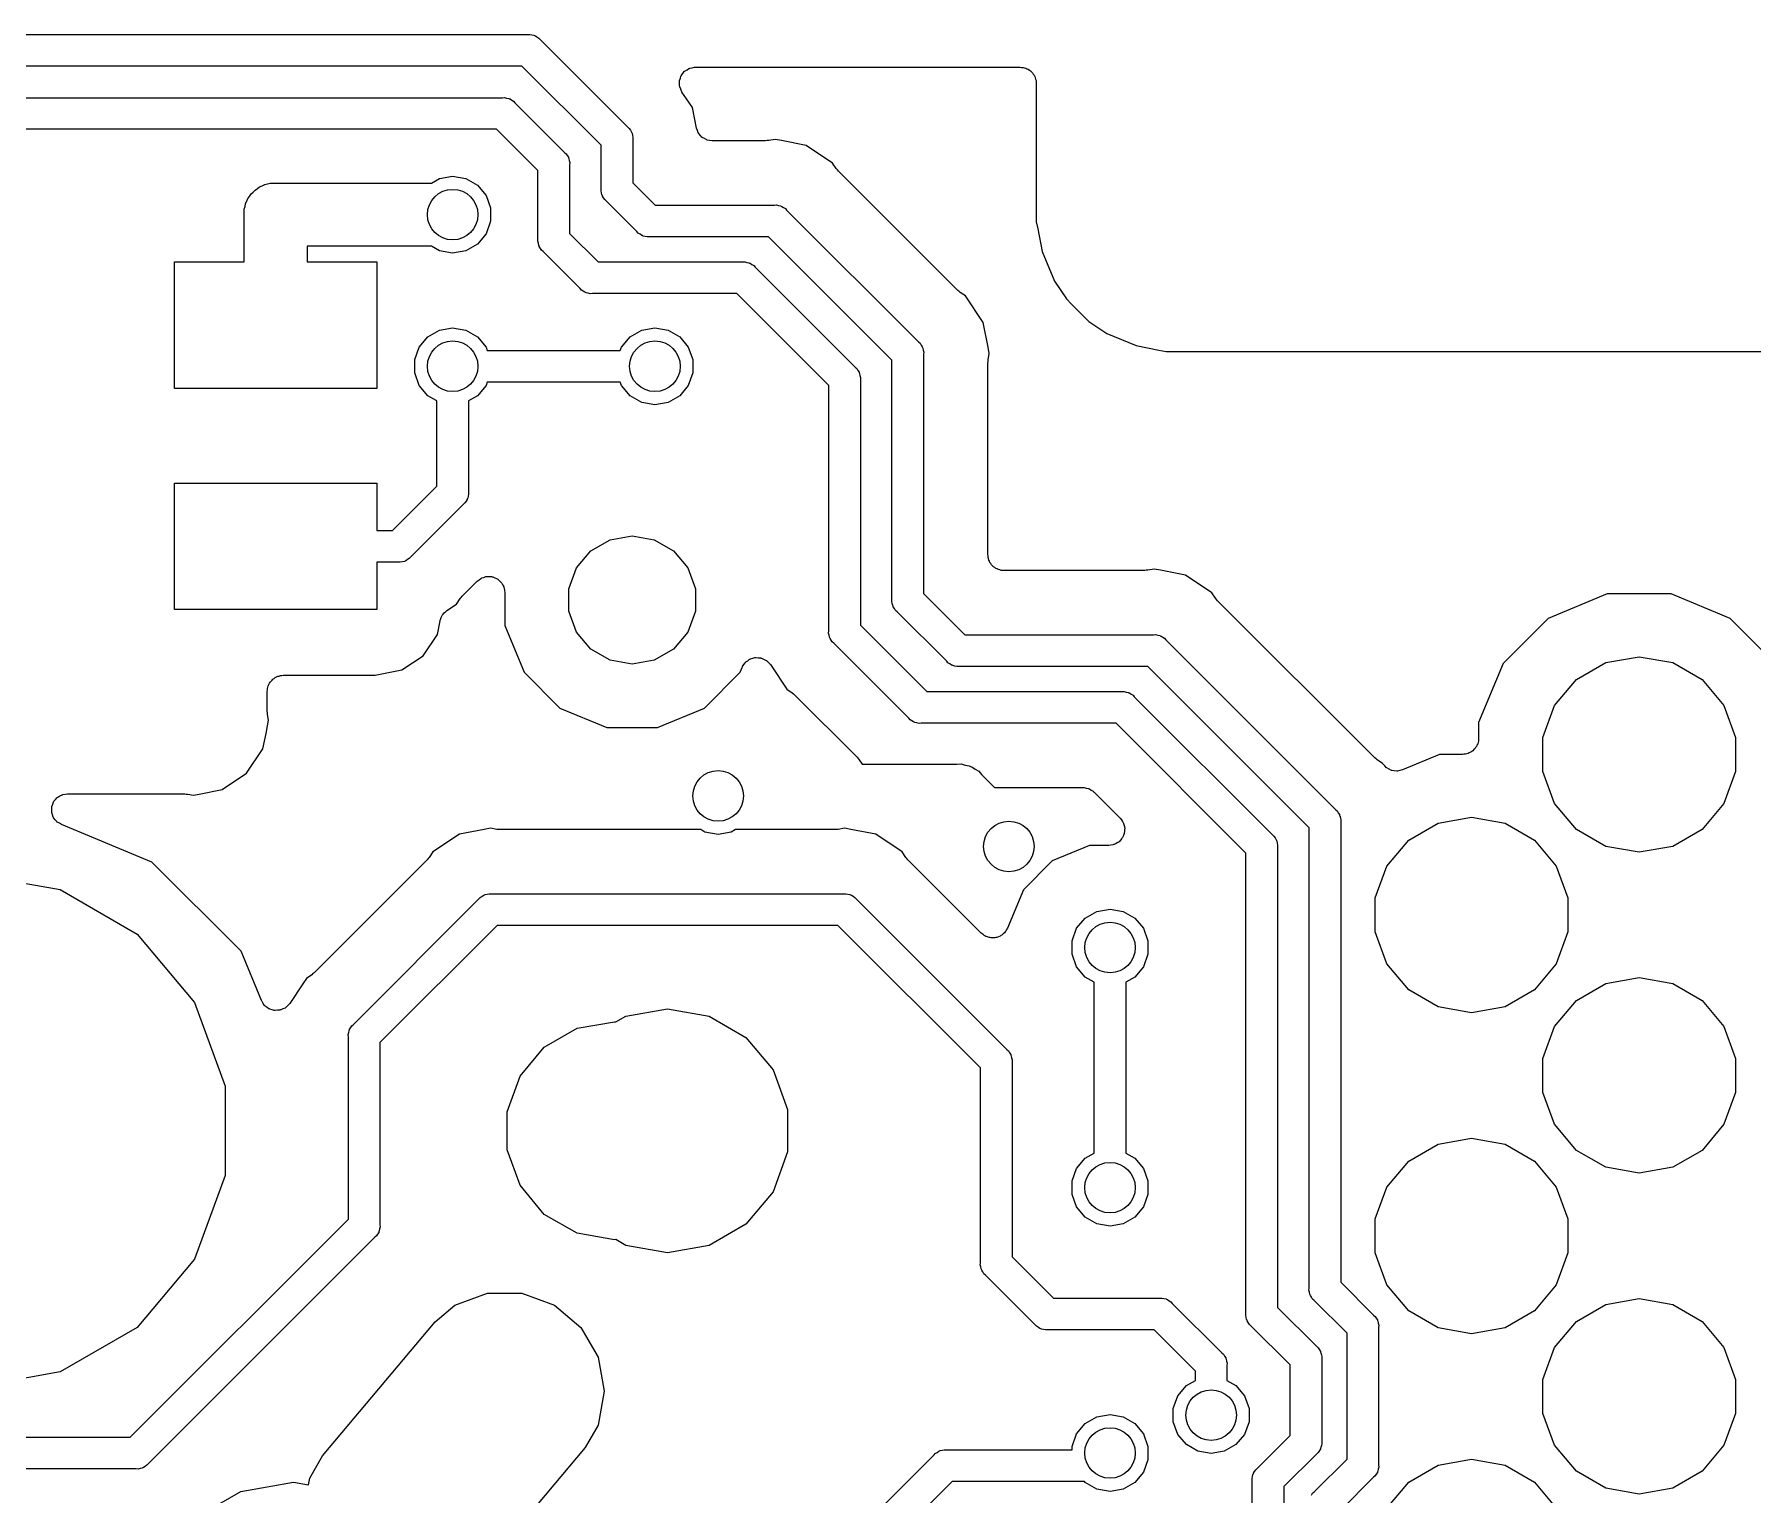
# Model space of a CAD drawing. Extents: x 61 to 194, y -153 to -61.
# Drawn here: x 165.49 to 179.08, y -77.63 to -66.07 of the extents above; entities that cross this region are included whole.
import ezdxf

# ---------------------------------------------------------------- set-up
doc = ezdxf.new("R2010")
doc.units = 0
doc.header["$MEASUREMENT"] = 0
doc.layers.add('BLACK', color=7, linetype='CONTINUOUS')

msp = doc.modelspace()

# ---------------------------------------------------------------- linework, layer by layer
at = {"layer": 'BLACK', "linetype": 'CONTINUOUS'}
for p, q in [((154.952, -66.075), (169.395, -66.075)), ((169.395, -66.075), (169.411, -66.0736)), ((169.411, -66.0736), (169.427, -66.0778)), ((169.427, -66.0778), (169.443, -66.0807)), ((169.443, -66.0807), (169.448, -66.0835)), ((169.448, -66.0835), (169.454, -66.085)), ((169.454, -66.085), (169.467, -66.0945)), ((169.467, -66.0945), (169.482, -66.1028)), ((169.482, -66.1028), (169.492, -66.1155)), ((169.492, -66.1155), (170.185, -66.8078)), ((169.348, -66.325), (154.905, -66.325)), ((169.975, -66.9518), (169.348, -66.325)), ((170.594, -66.4462), (170.595, -66.4421)), ((170.595, -66.4641), (170.594, -66.4462)), ((170.595, -66.4379), (170.601, -66.4211)), ((170.595, -66.4421), (170.595, -66.4379)), ((170.595, -66.4821), (170.595, -66.4641)), ((170.601, -66.4211), (170.606, -66.4038)), ((170.606, -66.4038), (170.609, -66.4004)), ((170.609, -66.4004), (170.61, -66.3965)), ((170.61, -66.3965), (170.622, -66.3827)), ((170.622, -66.3827), (170.632, -66.3683)), ((170.632, -66.3683), (170.636, -66.3659)), ((170.636, -66.3659), (170.638, -66.3627)), ((170.638, -66.3627), (170.654, -66.3537)), ((170.654, -66.3537), (170.669, -66.3438)), ((170.669, -66.3438), (170.673, -66.3428)), ((170.673, -66.3428), (170.677, -66.3407)), ((170.677, -66.3407), (170.694, -66.3375)), ((170.694, -66.3375), (170.712, -66.3333)), ((170.712, -66.3333), (170.716, -66.3337)), ((170.716, -66.3337), (170.72, -66.333)), ((170.72, -66.333), (173.29, -66.333)), ((173.29, -66.333), (173.301, -66.3349)), ((173.301, -66.3349), (173.312, -66.3349)), ((173.312, -66.3349), (173.322, -66.3387)), ((173.322, -66.3387), (173.333, -66.3407)), ((173.333, -66.3407), (173.343, -66.3462)), ((173.343, -66.3462), (173.353, -66.35)), ((173.353, -66.35), (173.362, -66.3572)), ((173.362, -66.3572), (173.372, -66.3627)), ((173.372, -66.3627), (173.379, -66.3712)), ((173.379, -66.3712), (173.387, -66.3784)), ((173.387, -66.3784), (173.393, -66.388)), ((173.393, -66.388), (173.4, -66.3965)), ((173.4, -66.3965), (173.404, -66.4069)), ((173.404, -66.4069), (173.409, -66.4166)), ((173.409, -66.4166), (173.411, -66.4275)), ((173.411, -66.4275), (173.415, -66.4379)), ((173.415, -66.4379), (173.415, -66.4491)), ((173.415, -66.4491), (173.417, -66.46)), ((173.417, -66.46), (173.417, -67.5574)), ((154.752, -66.575), (169.195, -66.575)), ((169.195, -66.575), (169.211, -66.5736)), ((169.211, -66.5736), (169.227, -66.5778)), ((169.227, -66.5778), (169.243, -66.5807)), ((169.243, -66.5807), (169.248, -66.5835)), ((169.248, -66.5835), (169.254, -66.585)), ((169.254, -66.585), (169.267, -66.5945)), ((169.267, -66.5945), (169.282, -66.6028)), ((169.282, -66.6028), (169.292, -66.6155)), ((170.596, -66.486), (170.595, -66.4821)), ((170.597, -66.4902), (170.596, -66.486)), ((170.604, -66.5066), (170.597, -66.4902)), ((170.61, -66.5235), (170.604, -66.5066)), ((170.613, -66.5267), (170.61, -66.5235)), ((170.614, -66.5306), (170.613, -66.5267)), ((170.669, -66.6115), (170.614, -66.5306)), ((169.292, -66.6155), (169.685, -67.0078)), ((170.696, -66.653), (170.669, -66.6115)), ((170.669, -66.6115), (170.669, -66.6115)), ((170.728, -66.8148), (170.696, -66.653)), ((169.148, -66.825), (154.705, -66.825)), ((169.475, -67.1518), (169.148, -66.825)), ((170.185, -66.8078), (170.197, -66.8184)), ((170.197, -66.8184), (170.206, -66.8328)), ((170.206, -66.8328), (170.215, -66.8464)), ((170.215, -66.8464), (170.216, -66.8518)), ((170.216, -66.8518), (170.219, -66.8566)), ((170.219, -66.8566), (170.222, -66.8729)), ((170.222, -66.8729), (170.226, -66.8889)), ((170.736, -66.8341), (170.728, -66.8148)), ((170.743, -66.8535), (170.736, -66.8341)), ((170.744, -66.8546), (170.743, -66.8535)), ((170.744, -66.8559), (170.744, -66.8546)), ((170.758, -66.8714), (170.744, -66.8559)), ((170.771, -66.8873), (170.758, -66.8714)), ((169.685, -67.0078), (169.697, -67.0184)), ((169.975, -67.2945), (169.975, -66.9518)), ((170.226, -66.8889), (170.225, -66.9054)), ((170.225, -66.9054), (170.225, -67.2482)), ((170.773, -66.888), (170.771, -66.8873)), ((170.774, -66.889), (170.773, -66.888)), ((170.792, -66.899), (170.774, -66.889)), ((170.81, -66.9093), (170.792, -66.899)), ((170.811, -66.9096), (170.81, -66.9093)), ((170.812, -66.9103), (170.811, -66.9096)), ((170.833, -66.9134), (170.812, -66.9103)), ((170.853, -66.917), (170.833, -66.9134)), ((171.275, -66.917), (170.853, -66.917)), ((171.287, -66.9148), (171.275, -66.917)), ((171.3, -66.9146), (171.287, -66.9148)), ((171.35, -66.9046), (171.3, -66.9146)), ((171.4, -66.9146), (171.35, -66.9046)), ((171.597, -66.9537), (171.4, -66.9146)), ((171.4, -66.9146), (171.4, -66.9146)), ((171.806, -67.0936), (171.597, -66.9537)), ((169.697, -67.0184), (169.706, -67.0328)), ((169.706, -67.0328), (169.715, -67.0464)), ((169.715, -67.0464), (169.716, -67.0518)), ((169.716, -67.0518), (169.719, -67.0566)), ((169.719, -67.0566), (169.722, -67.0729)), ((169.722, -67.0729), (169.726, -67.0889)), ((169.726, -67.0889), (169.725, -67.1054)), ((169.725, -67.1054), (169.725, -67.6482)), ((171.835, -67.1361), (171.806, -67.0936)), ((171.843, -67.1451), (171.835, -67.1361)), ((171.851, -67.1553), (171.843, -67.1451)), ((167.256, -67.2944), (167.273, -67.2802)), ((167.273, -67.2802), (167.294, -67.2726)), ((167.294, -67.2726), (167.313, -67.2615)), ((167.313, -67.2615), (167.335, -67.2576)), ((167.335, -67.2576), (167.356, -67.25)), ((167.356, -67.25), (167.378, -67.25)), ((167.378, -67.25), (167.378, -67.25)), ((167.378, -67.25), (168.633, -67.25)), ((168.633, -67.25), (168.696, -67.2137)), ((168.696, -67.2137), (168.8, -67.1954)), ((168.8, -67.1954), (168.904, -67.2137)), ((168.904, -67.2137), (168.996, -67.2666)), ((168.996, -67.2666), (169.064, -67.3477)), ((169.475, -67.6945), (169.475, -67.1518)), ((170.225, -67.2482), (170.402, -67.425)), ((172.795, -68.0995), (171.851, -67.1553)), ((167.158, -67.435), (167.161, -67.4132)), ((167.161, -67.4132), (167.173, -67.3939)), ((167.173, -67.3939), (167.18, -67.3731)), ((167.18, -67.3731), (167.194, -67.3561)), ((167.194, -67.3561), (167.206, -67.3368)), ((167.206, -67.3368), (167.223, -67.3226)), ((167.223, -67.3226), (167.237, -67.3055)), ((167.237, -67.3055), (167.256, -67.2944)), ((169.064, -67.3477), (169.1, -67.4471)), ((169.974, -67.3111), (169.975, -67.2945)), ((169.978, -67.3271), (169.974, -67.3111)), ((169.981, -67.3434), (169.978, -67.3271)), ((169.984, -67.3482), (169.981, -67.3434)), ((169.985, -67.3536), (169.984, -67.3482)), ((169.994, -67.3672), (169.985, -67.3536)), ((170.003, -67.3816), (169.994, -67.3672)), ((170.015, -67.3922), (170.003, -67.3816)), ((170.258, -67.6345), (170.015, -67.3922)), ((167.15, -67.4559), (167.158, -67.435)), ((167.15, -67.875), (167.15, -67.4559)), ((169.1, -67.5529), (169.064, -67.6523)), ((169.1, -67.4471), (169.1, -67.5529)), ((170.402, -67.425), (171.345, -67.425)), ((171.345, -67.425), (171.361, -67.4236)), ((171.361, -67.4236), (171.377, -67.4278)), ((171.377, -67.4278), (171.393, -67.4307)), ((171.393, -67.4307), (171.398, -67.4335)), ((171.398, -67.4335), (171.404, -67.435)), ((171.404, -67.435), (171.417, -67.4445)), ((171.417, -67.4445), (171.432, -67.4528)), ((171.432, -67.4528), (171.442, -67.4655)), ((171.442, -67.4655), (172.485, -68.5078)), ((169.064, -67.6523), (168.996, -67.7334)), ((169.725, -67.6482), (169.952, -67.875)), ((170.268, -67.6472), (170.258, -67.6345)), ((170.283, -67.6555), (170.268, -67.6472)), ((170.296, -67.665), (170.283, -67.6555)), ((170.302, -67.6665), (170.296, -67.665)), ((170.307, -67.6693), (170.302, -67.6665)), ((170.323, -67.6722), (170.307, -67.6693)), ((170.339, -67.6764), (170.323, -67.6722)), ((170.355, -67.675), (170.339, -67.6764)), ((171.298, -67.675), (170.355, -67.675)), ((172.275, -68.6518), (171.298, -67.675)), ((173.417, -67.5574), (173.428, -67.6137)), ((173.428, -67.6137), (173.428, -67.6137)), ((173.428, -67.6137), (173.464, -67.7928)), ((168.633, -67.75), (167.65, -67.75)), ((167.65, -67.75), (167.65, -67.875)), ((168.696, -67.7863), (168.633, -67.75)), ((168.8, -67.8046), (168.696, -67.7863)), ((168.904, -67.7863), (168.8, -67.8046)), ((168.996, -67.7334), (168.904, -67.7863)), ((169.474, -67.7111), (169.475, -67.6945)), ((169.478, -67.7271), (169.474, -67.7111)), ((169.481, -67.7434), (169.478, -67.7271)), ((169.484, -67.7482), (169.481, -67.7434)), ((169.485, -67.7536), (169.484, -67.7482)), ((169.494, -67.7672), (169.485, -67.7536)), ((169.503, -67.7816), (169.494, -67.7672)), ((169.515, -67.7922), (169.503, -67.7816)), ((169.808, -68.0845), (169.515, -67.7922)), ((173.464, -67.7928), (173.56, -68.0256)), ((166.6, -68.875), (166.6, -67.875)), ((166.6, -67.875), (167.15, -67.875)), ((167.65, -67.875), (168.2, -67.875)), ((168.2, -67.875), (168.2, -68.875)), ((169.952, -67.875), (171.095, -67.875)), ((171.095, -67.875), (171.111, -67.8736)), ((171.111, -67.8736), (171.127, -67.8778)), ((171.127, -67.8778), (171.143, -67.8807)), ((171.143, -67.8807), (171.148, -67.8835)), ((171.148, -67.8835), (171.154, -67.885)), ((171.154, -67.885), (171.167, -67.8945)), ((171.167, -67.8945), (171.182, -67.9028)), ((171.182, -67.9028), (171.192, -67.9155)), ((171.192, -67.9155), (171.985, -68.7078)), ((169.818, -68.0972), (169.808, -68.0845)), ((169.833, -68.1055), (169.818, -68.0972)), ((173.56, -68.0256), (173.655, -68.1671)), ((169.846, -68.115), (169.833, -68.1055)), ((169.852, -68.1165), (169.846, -68.115)), ((169.857, -68.1193), (169.852, -68.1165)), ((169.873, -68.1222), (169.857, -68.1193)), ((169.889, -68.1264), (169.873, -68.1222)), ((169.905, -68.125), (169.889, -68.1264)), ((171.048, -68.125), (169.905, -68.125)), ((171.775, -68.8518), (171.048, -68.125)), ((172.805, -68.1066), (172.795, -68.0995)), ((172.814, -68.1153), (172.805, -68.1066)), ((172.856, -68.1436), (172.814, -68.1153)), ((172.996, -68.353), (172.856, -68.1436)), ((173.655, -68.1671), (173.696, -68.2079)), ((173.696, -68.2079), (173.696, -68.2079)), ((173.696, -68.2079), (173.833, -68.3452)), ((173.035, -68.5499), (172.996, -68.353)), ((173.833, -68.3452), (173.974, -68.4397)), ((168.536, -68.5477), (168.604, -68.4666)), ((168.604, -68.4666), (168.696, -68.4137)), ((168.696, -68.4137), (168.8, -68.3954)), ((168.8, -68.3954), (168.904, -68.4137)), ((168.904, -68.4137), (168.996, -68.4666)), ((168.996, -68.4666), (169.064, -68.5477)), ((170.136, -68.5477), (170.204, -68.4666)), ((170.204, -68.4666), (170.296, -68.4137)), ((170.296, -68.4137), (170.4, -68.3954)), ((170.4, -68.3954), (170.504, -68.4137)), ((170.504, -68.4137), (170.596, -68.4666)), ((170.596, -68.4666), (170.664, -68.5477)), ((173.974, -68.4397), (174.207, -68.5362)), ((168.5, -68.6471), (168.536, -68.5477)), ((169.064, -68.5477), (169.074, -68.575)), ((169.074, -68.575), (170.126, -68.575)), ((170.126, -68.575), (170.136, -68.5477)), ((170.664, -68.5477), (170.7, -68.6471)), ((172.485, -68.5078), (172.497, -68.5184)), ((172.497, -68.5184), (172.506, -68.5328)), ((172.506, -68.5328), (172.515, -68.5464)), ((172.515, -68.5464), (172.516, -68.5517)), ((172.516, -68.5517), (172.519, -68.5566)), ((172.519, -68.5566), (172.522, -68.5729)), ((172.522, -68.5729), (172.526, -68.5889)), ((172.526, -68.5889), (172.525, -68.6054)), ((172.525, -68.6054), (172.525, -70.4982)), ((173.045, -68.6), (173.035, -68.5499)), ((173.035, -68.5499), (173.035, -68.5499)), ((173.035, -68.6501), (173.045, -68.6)), ((174.207, -68.5362), (174.386, -68.5718)), ((174.386, -68.5718), (174.386, -68.5718)), ((174.386, -68.5718), (174.443, -68.583)), ((174.443, -68.583), (194.04, -68.583)), ((168.5, -68.7529), (168.5, -68.6471)), ((168.536, -68.8523), (168.5, -68.7529)), ((170.7, -68.7529), (170.664, -68.8523)), ((170.7, -68.6471), (170.7, -68.7529)), ((171.985, -68.7078), (171.997, -68.7184)), ((171.997, -68.7184), (172.006, -68.7328)), ((172.006, -68.7328), (172.015, -68.7464)), ((172.015, -68.7464), (172.016, -68.7518)), ((172.016, -68.7518), (172.019, -68.7566)), ((172.019, -68.7566), (172.022, -68.7729)), ((172.022, -68.7729), (172.026, -68.7889)), ((172.275, -70.5446), (172.275, -68.6518)), ((173.033, -68.6748), (173.035, -68.6626)), ((173.033, -70.19), (173.033, -68.6748)), ((173.035, -68.6626), (173.035, -68.6501)), ((168.2, -68.875), (166.6, -68.875)), ((168.604, -68.9334), (168.536, -68.8523)), ((169.064, -68.8523), (168.996, -68.9334)), ((169.074, -68.825), (169.064, -68.8523)), ((170.126, -68.825), (169.074, -68.825)), ((170.136, -68.8523), (170.126, -68.825)), ((170.204, -68.9334), (170.136, -68.8523)), ((170.664, -68.8523), (170.596, -68.9334)), ((171.775, -70.7946), (171.775, -68.8518)), ((172.026, -68.7889), (172.025, -68.8054)), ((172.025, -68.8054), (172.025, -70.7482)), ((168.675, -68.9742), (168.604, -68.9334)), ((168.675, -69.6482), (168.675, -68.9742)), ((168.996, -68.9334), (168.925, -68.9742)), ((168.925, -68.9742), (168.925, -69.6945)), ((170.296, -68.9863), (170.204, -68.9334)), ((170.4, -69.0046), (170.296, -68.9863)), ((170.504, -68.9863), (170.4, -69.0046)), ((170.596, -68.9334), (170.504, -68.9863)), ((166.6, -70.625), (166.6, -69.625)), ((166.6, -69.625), (168.2, -69.625)), ((168.2, -69.625), (168.2, -70)), ((168.323, -70), (168.675, -69.6482)), ((168.922, -69.7271), (168.919, -69.7434)), ((168.926, -69.7111), (168.922, -69.7271)), ((168.925, -69.6945), (168.926, -69.7111)), ((168.885, -69.7922), (168.467, -70.2095)), ((168.897, -69.7816), (168.885, -69.7922)), ((168.906, -69.7672), (168.897, -69.7816)), ((168.915, -69.7536), (168.906, -69.7672)), ((168.916, -69.7482), (168.915, -69.7536)), ((168.919, -69.7434), (168.916, -69.7482)), ((168.2, -70), (168.323, -70)), ((169.894, -70.1611), (170.046, -70.0729)), ((170.046, -70.0729), (170.22, -70.0423)), ((170.22, -70.0423), (170.394, -70.0729)), ((170.394, -70.0729), (170.546, -70.1611)), ((168.37, -70.25), (168.2, -70.25)), ((168.2, -70.25), (168.2, -70.625)), ((168.386, -70.2514), (168.37, -70.25)), ((168.402, -70.2472), (168.386, -70.2514)), ((168.418, -70.2443), (168.402, -70.2472)), ((168.423, -70.2415), (168.418, -70.2443)), ((168.429, -70.24), (168.423, -70.2415)), ((168.442, -70.2305), (168.429, -70.24)), ((168.457, -70.2222), (168.442, -70.2305)), ((168.467, -70.2095), (168.457, -70.2222)), ((169.78, -70.2961), (169.894, -70.1611)), ((170.546, -70.1611), (170.66, -70.2961)), ((173.035, -70.2009), (173.033, -70.19)), ((173.035, -70.2121), (173.035, -70.2009)), ((173.039, -70.2225), (173.035, -70.2121)), ((173.041, -70.2334), (173.039, -70.2225)), ((173.046, -70.2431), (173.041, -70.2334)), ((173.05, -70.2535), (173.046, -70.2431)), ((173.057, -70.262), (173.05, -70.2535)), ((173.063, -70.2716), (173.057, -70.262)), ((173.071, -70.2788), (173.063, -70.2716)), ((168.876, -70.5197), (168.995, -70.4)), ((168.995, -70.4), (169.009, -70.3905)), ((169.009, -70.3905), (169.022, -70.3798)), ((169.022, -70.3798), (169.027, -70.3779)), ((169.027, -70.3779), (169.031, -70.3747)), ((169.031, -70.3747), (169.047, -70.3704)), ((169.047, -70.3704), (169.063, -70.3647)), ((169.063, -70.3647), (169.069, -70.3647)), ((169.069, -70.3647), (169.074, -70.3633)), ((169.074, -70.3633), (169.09, -70.3647)), ((169.09, -70.3647), (169.107, -70.3647)), ((169.107, -70.3647), (169.112, -70.3666)), ((169.112, -70.3666), (169.118, -70.3671)), ((169.118, -70.3671), (169.133, -70.3741)), ((169.133, -70.3741), (169.148, -70.3798)), ((169.148, -70.3798), (169.153, -70.3834)), ((169.153, -70.3834), (169.158, -70.3858)), ((169.158, -70.3858), (169.17, -70.3975)), ((169.17, -70.3975), (169.182, -70.4082)), ((169.182, -70.4082), (169.185, -70.413)), ((169.72, -70.4618), (169.78, -70.2961)), ((170.66, -70.2961), (170.72, -70.4618)), ((173.078, -70.2873), (173.071, -70.2788)), ((173.088, -70.2928), (173.078, -70.2873)), ((173.096, -70.3), (173.088, -70.2928)), ((173.107, -70.3038), (173.096, -70.3)), ((173.117, -70.3093), (173.107, -70.3038)), ((173.128, -70.3113), (173.117, -70.3093)), ((173.138, -70.3151), (173.128, -70.3113)), ((173.149, -70.3151), (173.138, -70.3151)), ((173.16, -70.317), (173.149, -70.3151)), ((174.275, -70.317), (173.16, -70.317)), ((174.287, -70.3148), (174.275, -70.317)), ((174.3, -70.3146), (174.287, -70.3148)), ((174.35, -70.3046), (174.3, -70.3146)), ((174.4, -70.3146), (174.35, -70.3046)), ((174.597, -70.3537), (174.4, -70.3146)), ((174.4, -70.3146), (174.4, -70.3146)), ((174.806, -70.4936), (174.597, -70.3537)), ((168.831, -70.5814), (168.86, -70.5389)), ((168.86, -70.5389), (168.868, -70.5299)), ((168.868, -70.5299), (168.876, -70.5197)), ((169.185, -70.413), (169.189, -70.417)), ((169.189, -70.417), (169.196, -70.432)), ((169.196, -70.432), (169.204, -70.4464)), ((169.204, -70.4464), (169.205, -70.4519)), ((169.205, -70.4519), (169.208, -70.4569)), ((169.208, -70.4569), (169.209, -70.4735)), ((169.209, -70.4735), (169.212, -70.4898)), ((169.212, -70.4898), (169.212, -70.7505)), ((169.72, -70.6382), (169.72, -70.4618)), ((170.72, -70.4618), (170.72, -70.6382)), ((172.274, -70.5611), (172.275, -70.5446)), ((172.525, -70.4982), (172.852, -70.825)), ((174.835, -70.5361), (174.806, -70.4936)), ((174.843, -70.5451), (174.835, -70.5361)), ((177.934, -70.502), (177.467, -70.6953)), ((178.439, -70.502), (177.934, -70.502)), ((178.906, -70.6953), (178.439, -70.502)), ((168.2, -70.625), (166.6, -70.625)), ((168.71, -70.688), (168.716, -70.6726)), ((168.716, -70.6726), (168.72, -70.6684)), ((168.72, -70.6684), (168.722, -70.6634)), ((168.722, -70.6634), (168.734, -70.6519)), ((168.734, -70.6519), (168.745, -70.6394)), ((168.745, -70.6394), (168.75, -70.6367)), ((168.75, -70.6367), (168.754, -70.6328)), ((168.754, -70.6328), (168.831, -70.5814)), ((169.78, -70.8039), (169.72, -70.6382)), ((170.72, -70.6382), (170.66, -70.8039)), ((172.278, -70.5771), (172.274, -70.5611)), ((172.281, -70.5934), (172.278, -70.5771)), ((172.284, -70.5982), (172.281, -70.5934)), ((172.285, -70.6036), (172.284, -70.5982)), ((172.294, -70.6172), (172.285, -70.6036)), ((172.303, -70.6316), (172.294, -70.6172)), ((172.315, -70.6423), (172.303, -70.6316)), ((172.708, -71.0345), (172.315, -70.6423)), ((174.851, -70.5553), (174.843, -70.5451)), ((176.095, -71.7995), (174.851, -70.5553)), ((168.679, -70.8232), (168.7, -70.7137)), ((168.7, -70.7137), (168.702, -70.7085)), ((168.702, -70.7085), (168.703, -70.7029)), ((168.703, -70.7029), (168.71, -70.688)), ((169.212, -70.7505), (169.365, -71.121)), ((169.894, -70.9389), (169.78, -70.8039)), ((170.66, -70.8039), (170.546, -70.9389)), ((171.774, -70.8111), (171.775, -70.7946)), ((171.778, -70.8271), (171.774, -70.8111)), ((172.025, -70.7482), (172.552, -71.275)), ((177.467, -70.6953), (177.11, -71.0526)), ((179.263, -71.0526), (178.906, -70.6953)), ((168.566, -70.9912), (168.679, -70.8232)), ((170.046, -71.0271), (169.894, -70.9389)), ((170.546, -70.9389), (170.394, -71.0271)), ((171.781, -70.8434), (171.778, -70.8271)), ((171.784, -70.8482), (171.781, -70.8434)), ((171.785, -70.8536), (171.784, -70.8482)), ((171.794, -70.8672), (171.785, -70.8536)), ((171.803, -70.8816), (171.794, -70.8672)), ((171.815, -70.8923), (171.803, -70.8816)), ((172.408, -71.4845), (171.815, -70.8923)), ((172.852, -70.825), (174.345, -70.825)), ((174.345, -70.825), (174.361, -70.8236)), ((174.361, -70.8236), (174.377, -70.8278)), ((174.377, -70.8278), (174.393, -70.8307)), ((174.393, -70.8307), (174.398, -70.8335)), ((174.398, -70.8335), (174.404, -70.835)), ((174.404, -70.835), (174.417, -70.8445)), ((174.417, -70.8445), (174.432, -70.8528)), ((174.432, -70.8528), (174.442, -70.8655)), ((174.442, -70.8655), (175.785, -72.2078)), ((168.398, -71.1035), (168.566, -70.9912)), ((170.22, -71.0577), (170.046, -71.0271)), ((170.394, -71.0271), (170.22, -71.0577)), ((171.075, -71.121), (171.09, -71.0831)), ((171.09, -71.0831), (171.093, -71.0795)), ((171.093, -71.0795), (171.094, -71.0755)), ((171.094, -71.0755), (171.104, -71.061)), ((171.104, -71.061), (171.114, -71.0459)), ((171.114, -71.0459), (171.117, -71.0433)), ((171.117, -71.0433), (171.12, -71.0399)), ((171.12, -71.0399), (171.135, -71.03)), ((171.135, -71.03), (171.149, -71.019)), ((171.149, -71.019), (171.153, -71.0178)), ((171.153, -71.0178), (171.156, -71.0154)), ((171.156, -71.0154), (171.174, -71.0112)), ((171.174, -71.0112), (171.191, -71.0058)), ((171.191, -71.0058), (171.195, -71.0059)), ((171.195, -71.0059), (171.199, -71.0049)), ((171.199, -71.0049), (171.217, -71.0069)), ((171.217, -71.0069), (171.235, -71.0077)), ((171.235, -71.0077), (171.239, -71.0093)), ((171.239, -71.0093), (171.243, -71.0098)), ((171.243, -71.0098), (171.259, -71.0177)), ((171.259, -71.0177), (171.276, -71.0246)), ((171.276, -71.0246), (171.279, -71.0274)), ((171.279, -71.0274), (171.283, -71.0293)), ((171.283, -71.0293), (171.295, -71.0422)), ((171.295, -71.0422), (171.308, -71.0544)), ((171.308, -71.0544), (171.31, -71.0581)), ((171.31, -71.0581), (171.313, -71.0611)), ((171.313, -71.0611), (171.444, -71.2564)), ((172.718, -71.0472), (172.708, -71.0345)), ((172.733, -71.0555), (172.718, -71.0472)), ((172.746, -71.065), (172.733, -71.0555)), ((172.752, -71.0665), (172.746, -71.065)), ((172.757, -71.0693), (172.752, -71.0665)), ((172.773, -71.0722), (172.757, -71.0693)), ((172.789, -71.0764), (172.773, -71.0722)), ((172.805, -71.075), (172.789, -71.0764)), ((174.298, -71.075), (172.805, -71.075)), ((175.575, -72.3518), (174.298, -71.075)), ((177.11, -71.0526), (176.916, -71.5194)), ((177.689, -71.1793), (177.922, -71.0449)), ((177.922, -71.0449), (178.186, -70.9982)), ((178.186, -70.9982), (178.451, -71.0449)), ((178.451, -71.0449), (178.684, -71.1793)), ((167.341, -71.229), (167.346, -71.2194)), ((167.346, -71.2194), (167.35, -71.2089)), ((167.35, -71.2089), (167.357, -71.2004)), ((167.357, -71.2004), (167.363, -71.1908)), ((167.363, -71.1908), (167.371, -71.1837)), ((167.371, -71.1837), (167.378, -71.1752)), ((167.378, -71.1752), (167.388, -71.1696)), ((167.388, -71.1696), (167.397, -71.1625)), ((167.397, -71.1625), (167.407, -71.1587)), ((167.407, -71.1587), (167.417, -71.1531)), ((167.417, -71.1531), (167.428, -71.1512)), ((167.428, -71.1512), (167.438, -71.1474)), ((167.438, -71.1474), (167.449, -71.1474)), ((167.449, -71.1474), (167.46, -71.1454)), ((167.46, -71.1454), (168.187, -71.1454)), ((168.187, -71.1454), (168.398, -71.1035)), ((169.365, -71.121), (169.649, -71.4045)), ((170.791, -71.4045), (171.075, -71.121)), ((177.516, -71.3851), (177.689, -71.1793)), ((178.684, -71.1793), (178.856, -71.3851)), ((167.333, -71.2724), (167.335, -71.2615)), ((167.333, -71.4301), (167.333, -71.2724)), ((167.335, -71.2504), (167.339, -71.2399)), ((167.335, -71.2615), (167.335, -71.2504)), ((167.339, -71.2399), (167.341, -71.229)), ((171.444, -71.2564), (171.486, -71.2847)), ((171.486, -71.2847), (171.495, -71.2934)), ((171.495, -71.2934), (171.505, -71.3005)), ((171.505, -71.3005), (171.999, -71.7947)), ((172.552, -71.275), (174.095, -71.275)), ((174.095, -71.275), (174.111, -71.2736)), ((174.111, -71.2736), (174.127, -71.2778)), ((174.127, -71.2778), (174.143, -71.2807)), ((174.143, -71.2807), (174.148, -71.2835)), ((174.148, -71.2835), (174.154, -71.285)), ((174.154, -71.285), (174.167, -71.2945)), ((174.167, -71.2945), (174.182, -71.3028)), ((174.182, -71.3028), (174.192, -71.3155)), ((174.192, -71.3155), (175.285, -72.4078)), ((167.335, -71.4424), (167.333, -71.4301)), ((167.335, -71.4548), (167.335, -71.4424)), ((167.344, -71.5), (167.335, -71.4548)), ((169.649, -71.4045), (170.019, -71.558)), ((170.421, -71.558), (170.791, -71.4045)), ((172.418, -71.4972), (172.408, -71.4845)), ((177.424, -71.6376), (177.516, -71.3851)), ((178.856, -71.3851), (178.948, -71.6376)), ((167.299, -71.7275), (167.324, -71.6049)), ((167.324, -71.6049), (167.335, -71.5451)), ((167.335, -71.5451), (167.344, -71.5)), ((167.335, -71.5451), (167.335, -71.5451)), ((170.019, -71.558), (170.421, -71.558)), ((172.433, -71.5055), (172.418, -71.4972)), ((172.446, -71.515), (172.433, -71.5055)), ((172.452, -71.5165), (172.446, -71.515)), ((172.457, -71.5193), (172.452, -71.5165)), ((172.473, -71.5222), (172.457, -71.5193)), ((172.489, -71.5264), (172.473, -71.5222)), ((172.505, -71.525), (172.489, -71.5264)), ((174.048, -71.525), (172.505, -71.525)), ((175.075, -72.5518), (174.048, -71.525)), ((176.916, -71.5194), (176.916, -71.645)), ((167.17, -71.9203), (167.299, -71.7275)), ((176.822, -71.7663), (176.811, -71.7701)), ((176.833, -71.7643), (176.822, -71.7663)), ((176.842, -71.7588), (176.833, -71.7643)), ((176.853, -71.755), (176.842, -71.7588)), ((176.861, -71.7478), (176.853, -71.755)), ((176.871, -71.7423), (176.861, -71.7478)), ((176.878, -71.7338), (176.871, -71.7423)), ((176.887, -71.7266), (176.878, -71.7338)), ((176.892, -71.717), (176.887, -71.7266)), ((176.899, -71.7085), (176.892, -71.717)), ((176.903, -71.6981), (176.899, -71.7085)), ((176.909, -71.6884), (176.903, -71.6981)), ((176.911, -71.6775), (176.909, -71.6884)), ((176.914, -71.6671), (176.911, -71.6775)), ((176.916, -71.645), (176.914, -71.6559)), ((176.914, -71.6559), (176.914, -71.6671)), ((177.424, -71.9064), (177.424, -71.6376)), ((178.948, -71.6376), (178.948, -71.9064)), ((171.999, -71.7947), (172.007, -71.8049)), ((172.007, -71.8049), (172.015, -71.8139)), ((172.015, -71.8139), (172.039, -71.85)), ((172.039, -71.85), (172.789, -71.85)), ((172.789, -71.85), (172.822, -71.8471)), ((172.822, -71.8471), (172.854, -71.8557)), ((172.854, -71.8557), (172.887, -71.8615)), ((172.887, -71.8615), (172.896, -71.867)), ((172.896, -71.867), (172.907, -71.8699)), ((172.907, -71.8699), (172.934, -71.8889)), ((172.934, -71.8889), (172.963, -71.9055)), ((176.105, -71.8066), (176.095, -71.7995)), ((176.114, -71.8153), (176.105, -71.8066)), ((176.156, -71.8436), (176.114, -71.8153)), ((176.159, -71.8472), (176.156, -71.8436)), ((176.173, -71.8621), (176.159, -71.8472)), ((176.187, -71.8774), (176.173, -71.8621)), ((176.188, -71.878), (176.187, -71.8774)), ((176.189, -71.879), (176.188, -71.878)), ((176.208, -71.8882), (176.189, -71.879)), ((176.226, -71.8978), (176.208, -71.8882)), ((176.228, -71.8979), (176.226, -71.8978)), ((176.229, -71.8986), (176.228, -71.8979)), ((176.249, -71.9008), (176.229, -71.8986)), ((176.27, -71.9035), (176.249, -71.9008)), ((176.271, -71.9032), (176.27, -71.9035)), ((176.273, -71.9034), (176.271, -71.9032)), ((176.293, -71.8984), (176.273, -71.9034)), ((176.313, -71.894), (176.293, -71.8984)), ((176.607, -71.772), (176.313, -71.894)), ((176.789, -71.772), (176.607, -71.772)), ((176.8, -71.7701), (176.789, -71.772)), ((176.811, -71.7701), (176.8, -71.7701)), ((166.977, -72.0492), (167.17, -71.9203)), ((172.963, -71.9055), (172.984, -71.9309)), ((172.984, -71.9309), (173.087, -72.033)), ((173.087, -72.033), (173.785, -72.033)), ((173.785, -72.033), (173.791, -72.034)), ((173.791, -72.034), (173.796, -72.0335)), ((173.796, -72.0335), (173.812, -72.0378)), ((173.812, -72.0378), (173.829, -72.0407)), ((177.516, -72.1589), (177.424, -71.9064)), ((178.948, -71.9064), (178.856, -72.1589)), ((165.629, -72.1825), (165.637, -72.1647)), ((165.637, -72.1647), (165.643, -72.1465)), ((165.643, -72.1465), (165.645, -72.1444)), ((165.645, -72.1444), (165.646, -72.1418)), ((165.646, -72.1418), (165.659, -72.1275)), ((165.659, -72.1275), (165.672, -72.1127)), ((165.672, -72.1127), (165.674, -72.1113)), ((165.674, -72.1113), (165.676, -72.1092)), ((165.676, -72.1092), (165.693, -72.1003)), ((165.693, -72.1003), (165.71, -72.0907)), ((165.71, -72.0907), (165.713, -72.0902)), ((165.713, -72.0902), (165.715, -72.0889)), ((165.715, -72.0889), (165.734, -72.0864)), ((165.734, -72.0864), (165.753, -72.083)), ((165.753, -72.083), (166.68, -72.083)), ((166.68, -72.083), (166.692, -72.0852)), ((166.692, -72.0852), (166.705, -72.0854)), ((166.705, -72.0854), (166.75, -72.0944)), ((166.75, -72.0944), (166.795, -72.0854)), ((166.795, -72.0854), (166.977, -72.0492)), ((166.795, -72.0854), (166.795, -72.0854)), ((173.829, -72.0407), (173.833, -72.0435)), ((173.833, -72.0435), (173.839, -72.0449)), ((173.839, -72.0449), (173.852, -72.0544)), ((173.852, -72.0544), (173.867, -72.0627)), ((173.867, -72.0627), (173.87, -72.067)), ((173.87, -72.067), (173.875, -72.0702)), ((173.875, -72.0702), (174.08, -72.2752)), ((177.689, -72.3647), (177.516, -72.1589)), ((178.856, -72.1589), (178.684, -72.3647)), ((165.628, -72.1879), (165.629, -72.1853)), ((165.628, -72.2073), (165.628, -72.1879)), ((165.628, -72.2266), (165.628, -72.2073)), ((165.628, -72.2292), (165.628, -72.2266)), ((165.628, -72.2321), (165.628, -72.2292)), ((165.635, -72.2502), (165.628, -72.2321)), ((165.629, -72.1853), (165.629, -72.1825)), ((165.641, -72.2686), (165.635, -72.2502)), ((165.643, -72.2709), (165.641, -72.2686)), ((165.643, -72.2735), (165.643, -72.2709)), ((165.656, -72.2883), (165.643, -72.2735)), ((165.668, -72.3036), (165.656, -72.2883)), ((165.67, -72.3051), (165.668, -72.3036)), ((165.672, -72.3073), (165.67, -72.3051)), ((165.689, -72.317), (165.672, -72.3073)), ((174.08, -72.2752), (174.09, -72.2888)), ((174.09, -72.2888), (174.1, -72.3015)), ((174.1, -72.3015), (174.102, -72.3067)), ((174.102, -72.3067), (174.105, -72.3113)), ((174.105, -72.3113), (174.11, -72.3274)), ((175.785, -72.2078), (175.797, -72.2184)), ((175.797, -72.2184), (175.806, -72.2328)), ((175.806, -72.2328), (175.815, -72.2464)), ((175.815, -72.2464), (175.816, -72.2518)), ((175.816, -72.2518), (175.819, -72.2566)), ((175.819, -72.2566), (175.822, -72.2729)), ((175.822, -72.2729), (175.826, -72.2889)), ((175.826, -72.2889), (175.825, -72.3054)), ((175.825, -72.3054), (175.825, -75.9482)), ((176.595, -72.3149), (176.86, -72.2682)), ((176.86, -72.2682), (177.125, -72.3149)), ((165.705, -72.3273), (165.689, -72.317)), ((166.421, -72.6238), (165.705, -72.3273)), ((168.853, -72.4037), (168.644, -72.5436)), ((169.05, -72.3646), (168.853, -72.4037)), ((169.1, -72.3546), (169.05, -72.3646)), ((169.05, -72.3646), (169.05, -72.3646)), ((169.15, -72.3646), (169.1, -72.3546)), ((169.163, -72.3648), (169.15, -72.3646)), ((169.175, -72.367), (169.163, -72.3648)), ((170.762, -72.367), (169.175, -72.367)), ((170.796, -72.3863), (170.762, -72.367)), ((170.9, -72.4046), (170.796, -72.3863)), ((171.004, -72.3863), (170.9, -72.4046)), ((171.038, -72.367), (171.004, -72.3863)), ((171.825, -72.367), (171.038, -72.367)), ((171.837, -72.3648), (171.825, -72.367)), ((171.85, -72.3646), (171.837, -72.3648)), ((171.9, -72.3546), (171.85, -72.3646)), ((171.95, -72.3646), (171.9, -72.3546)), ((172.147, -72.4037), (171.95, -72.3646)), ((171.95, -72.3646), (171.95, -72.3646)), ((172.356, -72.5436), (172.147, -72.4037)), ((174.094, -72.4378), (174.082, -72.4496)), ((174.097, -72.4328), (174.094, -72.4378)), ((174.1, -72.4285), (174.097, -72.4328)), ((174.106, -72.4129), (174.1, -72.4285)), ((174.113, -72.3979), (174.106, -72.4129)), ((174.11, -72.3274), (174.115, -72.3429)), ((174.115, -72.3871), (174.113, -72.3923)), ((174.113, -72.3923), (174.113, -72.3979)), ((174.115, -72.3429), (174.115, -72.3485)), ((174.115, -72.3485), (174.117, -72.3539)), ((174.117, -72.3539), (174.115, -72.3705)), ((174.115, -72.3705), (174.115, -72.3871)), ((175.285, -72.4078), (175.297, -72.4184)), ((175.297, -72.4184), (175.306, -72.4328)), ((175.306, -72.4328), (175.315, -72.4464)), ((175.315, -72.4464), (175.316, -72.4517)), ((175.575, -75.9946), (175.575, -72.3518)), ((176.363, -72.4493), (176.595, -72.3149)), ((177.125, -72.3149), (177.357, -72.4493)), ((177.922, -72.4991), (177.689, -72.3647)), ((178.684, -72.3647), (178.451, -72.4991)), ((168.644, -72.5436), (168.615, -72.5861)), ((172.385, -72.5861), (172.356, -72.5436)), ((173.839, -72.492), (173.542, -72.615)), ((173.99, -72.492), (173.839, -72.492)), ((174.007, -72.4891), (173.99, -72.492)), ((174.023, -72.4877), (174.007, -72.4891)), ((174.028, -72.4853), (174.023, -72.4877)), ((174.034, -72.4843), (174.028, -72.4853)), ((174.048, -72.476), (174.034, -72.4843)), ((174.063, -72.469), (174.048, -72.476)), ((174.067, -72.4651), (174.063, -72.469)), ((174.072, -72.4623), (174.067, -72.4651)), ((174.082, -72.4496), (174.072, -72.4623)), ((175.075, -76.1946), (175.075, -72.5518)), ((175.316, -72.4517), (175.319, -72.4566)), ((175.319, -72.4566), (175.322, -72.4729)), ((175.322, -72.4729), (175.326, -72.4889)), ((175.326, -72.4889), (175.325, -72.5054)), ((175.325, -72.5054), (175.325, -76.1482)), ((176.19, -72.6551), (176.363, -72.4493)), ((177.357, -72.4493), (177.53, -72.6551)), ((178.186, -72.5458), (177.922, -72.4991)), ((178.451, -72.4991), (178.186, -72.5458)), ((165, -72.7191), (165.695, -72.8416)), ((167.126, -73.3293), (166.421, -72.6238)), ((168.599, -72.6053), (167.705, -73.4995)), ((168.607, -72.5951), (168.599, -72.6053)), ((168.615, -72.5861), (168.607, -72.5951)), ((172.393, -72.5951), (172.385, -72.5861)), ((172.401, -72.6053), (172.393, -72.5951)), ((172.982, -73.187), (172.401, -72.6053)), ((173.542, -72.615), (173.315, -72.8423)), ((176.098, -72.9076), (176.19, -72.6551)), ((177.53, -72.6551), (177.622, -72.9076)), ((165.695, -72.8416), (166.305, -73.1943)), ((173.315, -72.8423), (173.189, -73.1458)), ((168.015, -73.9078), (169.008, -72.9155)), ((169.008, -72.9155), (169.018, -72.9028)), ((169.018, -72.9028), (169.033, -72.8945)), ((169.033, -72.8945), (169.046, -72.885)), ((169.046, -72.885), (169.052, -72.8835)), ((169.052, -72.8835), (169.057, -72.8807)), ((169.057, -72.8807), (169.073, -72.8778)), ((169.073, -72.8778), (169.089, -72.8736)), ((169.089, -72.8736), (169.105, -72.875)), ((169.105, -72.875), (171.895, -72.875)), ((171.895, -72.875), (171.911, -72.8736)), ((171.911, -72.8736), (171.927, -72.8778)), ((171.927, -72.8778), (171.943, -72.8807)), ((171.943, -72.8807), (171.948, -72.8835)), ((171.948, -72.8835), (171.954, -72.885)), ((171.954, -72.885), (171.967, -72.8945)), ((171.967, -72.8945), (171.982, -72.9028)), ((171.982, -72.9028), (171.992, -72.9155)), ((171.992, -72.9155), (173.185, -74.1078)), ((176.098, -73.1764), (176.098, -72.9076)), ((177.622, -72.9076), (177.622, -73.1764)), ((169.152, -73.125), (168.225, -74.0518)), ((171.848, -73.125), (169.152, -73.125)), ((172.975, -74.2518), (171.848, -73.125)), ((173.736, -73.1477), (173.804, -73.0666)), ((173.804, -73.0666), (173.896, -73.0137)), ((173.896, -73.0137), (174, -72.9954)), ((174, -72.9954), (174.104, -73.0137)), ((174.104, -73.0137), (174.196, -73.0666)), ((174.196, -73.0666), (174.264, -73.1477)), ((166.305, -73.1943), (166.759, -73.7346)), ((172.994, -73.1949), (172.982, -73.187)), ((173.004, -73.2043), (172.994, -73.1949)), ((173.011, -73.2075), (173.004, -73.2043)), ((173.018, -73.2123), (173.011, -73.2075)), ((173.032, -73.2159), (173.018, -73.2123)), ((173.044, -73.2212), (173.032, -73.2159)), ((173.053, -73.2215), (173.044, -73.2212)), ((173.061, -73.2237), (173.053, -73.2215)), ((173.075, -73.2225), (173.061, -73.2237)), ((173.089, -73.2231), (173.075, -73.2225)), ((173.097, -73.2206), (173.089, -73.2231)), ((173.105, -73.2198), (173.097, -73.2206)), ((173.117, -73.214), (173.105, -73.2198)), ((173.131, -73.2098), (173.117, -73.214)), ((173.137, -73.2047), (173.131, -73.2098)), ((173.145, -73.2012), (173.137, -73.2047)), ((173.155, -73.1914), (173.145, -73.2012)), ((173.166, -73.183), (173.155, -73.1914)), ((173.17, -73.1759), (173.166, -73.183)), ((173.176, -73.17), (173.17, -73.1759)), ((173.182, -73.1575), (173.176, -73.17)), ((173.189, -73.1458), (173.182, -73.1575)), ((173.7, -73.2471), (173.736, -73.1477)), ((173.7, -73.3529), (173.7, -73.2471)), ((174.264, -73.1477), (174.3, -73.2471)), ((174.3, -73.2471), (174.3, -73.3529)), ((176.19, -73.4289), (176.098, -73.1764)), ((177.622, -73.1764), (177.53, -73.4289)), ((167.288, -73.7202), (167.126, -73.3293)), ((173.736, -73.4523), (173.7, -73.3529)), ((174.3, -73.3529), (174.264, -73.4523)), ((167.686, -73.5153), (167.644, -73.5436)), ((167.695, -73.5066), (167.686, -73.5153)), ((167.705, -73.4995), (167.695, -73.5066)), ((173.804, -73.5334), (173.736, -73.4523)), ((173.875, -73.5742), (173.804, -73.5334)), ((174.196, -73.5334), (174.125, -73.5742)), ((174.264, -73.4523), (174.196, -73.5334)), ((176.363, -73.6347), (176.19, -73.4289)), ((177.53, -73.4289), (177.357, -73.6347)), ((167.615, -73.5861), (167.511, -73.7421)), ((167.644, -73.5436), (167.615, -73.5861)), ((167.615, -73.5861), (167.615, -73.5861)), ((173.875, -74.9258), (173.875, -73.5742)), ((174.125, -73.5742), (174.125, -74.9258)), ((176.595, -73.7691), (176.363, -73.6347)), ((177.357, -73.6347), (177.125, -73.7691)), ((177.689, -73.7193), (177.922, -73.5849)), ((177.922, -73.5849), (178.186, -73.5382)), ((178.186, -73.5382), (178.451, -73.5849)), ((178.451, -73.5849), (178.684, -73.7193)), ((166.759, -73.7346), (167, -74.3973)), ((167.29, -73.7237), (167.288, -73.7202)), ((167.292, -73.7277), (167.29, -73.7237)), ((167.302, -73.7422), (167.292, -73.7277)), ((167.312, -73.7574), (167.302, -73.7422)), ((167.315, -73.7599), (167.312, -73.7574)), ((167.318, -73.7633), (167.315, -73.7599)), ((167.333, -73.7733), (167.318, -73.7633)), ((167.347, -73.7842), (167.333, -73.7733)), ((167.351, -73.7855), (167.347, -73.7842)), ((167.354, -73.7878), (167.351, -73.7855)), ((167.372, -73.7921), (167.354, -73.7878)), ((167.389, -73.7975), (167.372, -73.7921)), ((167.393, -73.7973), (167.389, -73.7975)), ((167.397, -73.7983), (167.393, -73.7973)), ((167.415, -73.7963), (167.397, -73.7983)), ((167.433, -73.7956), (167.415, -73.7963)), ((167.437, -73.794), (167.433, -73.7956)), ((167.441, -73.7935), (167.437, -73.794)), ((167.457, -73.7856), (167.441, -73.7935)), ((167.474, -73.7787), (167.457, -73.7856)), ((167.477, -73.7758), (167.474, -73.7787)), ((167.481, -73.774), (167.477, -73.7758)), ((167.493, -73.761), (167.481, -73.774)), ((167.506, -73.7489), (167.493, -73.761)), ((167.508, -73.7452), (167.506, -73.7489)), ((167.511, -73.7421), (167.508, -73.7452)), ((170.17, -73.8435), (170.5, -73.7853)), ((170.5, -73.7853), (170.83, -73.8435)), ((176.86, -73.8158), (176.595, -73.7691)), ((177.125, -73.7691), (176.86, -73.8158)), ((177.516, -73.9251), (177.689, -73.7193)), ((178.684, -73.7193), (178.856, -73.9251)), ((167.985, -73.9464), (167.994, -73.9328)), ((167.994, -73.9328), (168.003, -73.9184)), ((168.003, -73.9184), (168.015, -73.9078)), ((169.525, -74.0888), (169.785, -73.9389)), ((169.785, -73.9389), (170.08, -73.8869)), ((170.08, -73.8869), (170.091, -73.8889)), ((170.091, -73.8889), (170.17, -73.8435)), ((170.83, -73.8435), (171.12, -74.011)), ((177.424, -74.1776), (177.516, -73.9251)), ((178.856, -73.9251), (178.948, -74.1776)), ((167.974, -73.9889), (167.978, -73.9729)), ((167.975, -74.0055), (167.974, -73.9889)), ((167.975, -75.4482), (167.975, -74.0055)), ((167.978, -73.9729), (167.981, -73.9566)), ((167.981, -73.9566), (167.984, -73.9518)), ((167.984, -73.9518), (167.985, -73.9464)), ((168.225, -74.0518), (168.225, -75.4946)), ((171.12, -74.011), (171.335, -74.2677)), ((169.333, -74.3184), (169.525, -74.0888)), ((173.185, -74.1078), (173.197, -74.1184)), ((173.197, -74.1184), (173.206, -74.1328)), ((173.206, -74.1328), (173.215, -74.1464)), ((173.215, -74.1464), (173.216, -74.1518)), ((173.216, -74.1518), (173.219, -74.1566)), ((173.219, -74.1566), (173.222, -74.1729)), ((173.222, -74.1729), (173.226, -74.1889)), ((173.226, -74.1889), (173.225, -74.2054)), ((173.225, -74.2054), (173.225, -75.7482)), ((177.424, -74.4464), (177.424, -74.1776)), ((178.948, -74.1776), (178.948, -74.4464)), ((169.23, -74.6001), (169.333, -74.3184)), ((171.335, -74.2677), (171.45, -74.5825)), ((172.975, -75.7945), (172.975, -74.2518)), ((167, -74.3973), (167, -75.1027)), ((177.516, -74.6989), (177.424, -74.4464)), ((178.948, -74.4464), (178.856, -74.6989)), ((169.23, -74.8999), (169.23, -74.6001)), ((171.45, -74.5825), (171.45, -74.9175)), ((177.689, -74.9047), (177.516, -74.6989)), ((178.856, -74.6989), (178.684, -74.9047)), ((176.363, -74.9893), (176.595, -74.8549)), ((176.595, -74.8549), (176.86, -74.8082)), ((176.86, -74.8082), (177.125, -74.8549)), ((177.125, -74.8549), (177.357, -74.9893)), ((169.333, -75.1816), (169.23, -74.8999)), ((171.45, -74.9175), (171.335, -75.2323)), ((173.736, -75.0477), (173.804, -74.9666)), ((173.804, -74.9666), (173.875, -74.9258)), ((174.125, -74.9258), (174.196, -74.9666)), ((174.196, -74.9666), (174.264, -75.0477)), ((176.19, -75.1951), (176.363, -74.9893)), ((177.357, -74.9893), (177.53, -75.1951)), ((177.922, -75.0391), (177.689, -74.9047)), ((178.684, -74.9047), (178.451, -75.0391)), ((167, -75.1027), (166.759, -75.7654)), ((173.7, -75.1471), (173.736, -75.0477)), ((173.7, -75.2529), (173.7, -75.1471)), ((174.264, -75.0477), (174.3, -75.1471)), ((174.3, -75.1471), (174.3, -75.2529)), ((178.186, -75.0858), (177.922, -75.0391)), ((178.451, -75.0391), (178.186, -75.0858)), ((169.525, -75.4112), (169.333, -75.1816)), ((171.335, -75.2323), (171.12, -75.489)), ((173.736, -75.3523), (173.7, -75.2529)), ((174.3, -75.2529), (174.264, -75.3523)), ((176.098, -75.4476), (176.19, -75.1951)), ((177.53, -75.1951), (177.622, -75.4476)), ((169.785, -75.5611), (169.525, -75.4112)), ((173.804, -75.4334), (173.736, -75.3523)), ((173.896, -75.4863), (173.804, -75.4334)), ((174.196, -75.4334), (174.104, -75.4863)), ((174.264, -75.3523), (174.196, -75.4334)), ((166.248, -77.175), (167.975, -75.4482)), ((168.206, -75.5672), (168.197, -75.5816)), ((168.215, -75.5536), (168.206, -75.5672)), ((168.216, -75.5482), (168.215, -75.5536)), ((168.219, -75.5434), (168.216, -75.5482)), ((168.222, -75.5271), (168.219, -75.5434)), ((168.226, -75.5111), (168.222, -75.5271)), ((168.225, -75.4946), (168.226, -75.5111)), ((170.08, -75.6131), (169.785, -75.5611)), ((171.12, -75.489), (170.83, -75.6565)), ((174, -75.5046), (173.896, -75.4863)), ((174.104, -75.4863), (174, -75.5046)), ((176.098, -75.7164), (176.098, -75.4476)), ((177.622, -75.4476), (177.622, -75.7164)), ((168.185, -75.5922), (166.392, -77.3845)), ((168.197, -75.5816), (168.185, -75.5922)), ((170.091, -75.6111), (170.08, -75.6131)), ((170.17, -75.6565), (170.091, -75.6111)), ((170.5, -75.7147), (170.17, -75.6565)), ((170.83, -75.6565), (170.5, -75.7147)), ((166.759, -75.7654), (166.305, -76.3057)), ((172.974, -75.8111), (172.975, -75.7945)), ((172.978, -75.8271), (172.974, -75.8111)), ((172.981, -75.8434), (172.978, -75.8271)), ((172.984, -75.8482), (172.981, -75.8434)), ((173.225, -75.7482), (173.552, -76.075)), ((176.19, -75.9689), (176.098, -75.7164)), ((177.622, -75.7164), (177.53, -75.9689)), ((172.985, -75.8536), (172.984, -75.8482)), ((172.994, -75.8672), (172.985, -75.8536)), ((173.003, -75.8816), (172.994, -75.8672)), ((173.015, -75.8922), (173.003, -75.8816)), ((173.408, -76.2845), (173.015, -75.8922)), ((175.825, -75.9482), (176.085, -76.2078)), ((176.363, -76.1747), (176.19, -75.9689)), ((177.53, -75.9689), (177.357, -76.1747)), ((168.818, -76.1297), (169.075, -76.0362)), ((169.075, -76.0362), (169.348, -76.0362)), ((169.348, -76.0362), (169.605, -76.1297)), ((173.552, -76.075), (174.395, -76.075)), ((174.395, -76.075), (174.411, -76.0736)), ((174.411, -76.0736), (174.427, -76.0778)), ((174.427, -76.0778), (174.443, -76.0807)), ((174.443, -76.0807), (174.448, -76.0835)), ((174.448, -76.0835), (174.454, -76.085)), ((174.454, -76.085), (174.467, -76.0945)), ((174.467, -76.0945), (174.482, -76.1028)), ((174.482, -76.1028), (174.492, -76.1155)), ((174.492, -76.1155), (174.885, -76.5078)), ((175.574, -76.0111), (175.575, -75.9946)), ((175.578, -76.0271), (175.574, -76.0111)), ((175.581, -76.0434), (175.578, -76.0271)), ((175.584, -76.0482), (175.581, -76.0434)), ((175.585, -76.0536), (175.584, -76.0482)), ((175.594, -76.0672), (175.585, -76.0536)), ((175.603, -76.0816), (175.594, -76.0672)), ((175.615, -76.0923), (175.603, -76.0816)), ((175.875, -76.3518), (175.615, -76.0923)), ((177.922, -76.1249), (178.186, -76.0782)), ((178.186, -76.0782), (178.451, -76.1249)), ((168.662, -76.2611), (168.818, -76.1297)), ((169.605, -76.1297), (169.815, -76.3054)), ((175.074, -76.2111), (175.075, -76.1946)), ((175.078, -76.2271), (175.074, -76.2111)), ((175.081, -76.2434), (175.078, -76.2271)), ((175.084, -76.2482), (175.081, -76.2434)), ((175.085, -76.2536), (175.084, -76.2482)), ((175.094, -76.2672), (175.085, -76.2536)), ((175.325, -76.1482), (175.635, -76.4577)), ((176.085, -76.2078), (176.097, -76.2184)), ((176.097, -76.2184), (176.106, -76.2328)), ((176.106, -76.2328), (176.115, -76.2464)), ((176.115, -76.2464), (176.116, -76.2518)), ((176.116, -76.2518), (176.119, -76.2566)), ((176.595, -76.3091), (176.363, -76.1747)), ((177.357, -76.1747), (177.125, -76.3091)), ((177.689, -76.2593), (177.922, -76.1249)), ((178.451, -76.1249), (178.684, -76.2593)), ((166.305, -76.3057), (165.695, -76.6584)), ((167.771, -77.3226), (168.662, -76.2611)), ((169.815, -76.3054), (169.951, -76.5421)), ((173.418, -76.2972), (173.408, -76.2845)), ((173.433, -76.3055), (173.418, -76.2972)), ((173.446, -76.315), (173.433, -76.3055)), ((173.452, -76.3165), (173.446, -76.315)), ((173.457, -76.3193), (173.452, -76.3165)), ((173.473, -76.3222), (173.457, -76.3193)), ((173.489, -76.3264), (173.473, -76.3222)), ((173.505, -76.325), (173.489, -76.3264)), ((174.348, -76.325), (173.505, -76.325)), ((174.675, -76.6518), (174.348, -76.325)), ((175.103, -76.2816), (175.094, -76.2672)), ((175.115, -76.2923), (175.103, -76.2816)), ((175.425, -76.6018), (175.115, -76.2923)), ((175.875, -77.3482), (175.875, -76.3518)), ((176.119, -76.2566), (176.122, -76.2729)), ((176.122, -76.2729), (176.126, -76.2889)), ((176.126, -76.2889), (176.125, -76.3054)), ((176.125, -76.3054), (176.125, -77.3946)), ((176.86, -76.3558), (176.595, -76.3091)), ((177.125, -76.3091), (176.86, -76.3558)), ((177.516, -76.4651), (177.689, -76.2593)), ((178.684, -76.2593), (178.856, -76.4651)), ((174.885, -76.5078), (174.897, -76.5184)), ((174.897, -76.5184), (174.906, -76.5328)), ((175.635, -76.4577), (175.647, -76.4684)), ((175.647, -76.4684), (175.656, -76.4828)), ((175.656, -76.4828), (175.665, -76.4964)), ((175.665, -76.4964), (175.666, -76.5017)), ((175.666, -76.5017), (175.669, -76.5066)), ((175.669, -76.5066), (175.672, -76.5229)), ((175.672, -76.5229), (175.676, -76.5389)), ((177.424, -76.7176), (177.516, -76.4651)), ((178.856, -76.4651), (178.948, -76.7176)), ((165.695, -76.6584), (165, -76.7809)), ((169.951, -76.5421), (169.999, -76.8112)), ((174.675, -76.7258), (174.675, -76.6518)), ((174.906, -76.5328), (174.915, -76.5464)), ((174.915, -76.5464), (174.916, -76.5518)), ((174.916, -76.5518), (174.919, -76.5566)), ((174.919, -76.5566), (174.922, -76.5729)), ((174.922, -76.5729), (174.926, -76.5889)), ((174.926, -76.5889), (174.925, -76.6054)), ((174.925, -76.6054), (174.925, -76.7258)), ((175.425, -77.1618), (175.425, -76.6018)), ((175.676, -76.5389), (175.675, -76.5554)), ((175.675, -76.5554), (175.675, -77.2082)), ((174.536, -76.8477), (174.604, -76.7666)), ((174.604, -76.7666), (174.675, -76.7258)), ((174.925, -76.7258), (174.996, -76.7666)), ((174.996, -76.7666), (175.064, -76.8477)), ((177.424, -76.9864), (177.424, -76.7176)), ((178.948, -76.7176), (178.948, -76.9864)), ((169.999, -76.8112), (169.951, -77.0804)), ((174.5, -76.9471), (174.536, -76.8477)), ((175.064, -76.8477), (175.1, -76.9471)), ((173.736, -77.1477), (173.804, -77.0666)), ((173.804, -77.0666), (173.896, -77.0137)), ((173.896, -77.0137), (174, -76.9954)), ((174, -76.9954), (174.104, -77.0137)), ((174.104, -77.0137), (174.196, -77.0666)), ((174.196, -77.0666), (174.264, -77.1477)), ((174.5, -77.0529), (174.5, -76.9471)), ((174.536, -77.1523), (174.5, -77.0529)), ((175.1, -77.0529), (175.064, -77.1523)), ((175.1, -76.9471), (175.1, -77.0529)), ((177.516, -77.2389), (177.424, -76.9864)), ((178.948, -76.9864), (178.856, -77.2389)), ((163.852, -77.175), (166.248, -77.175)), ((169.951, -77.0804), (169.849, -77.2574)), ((173.7, -77.2471), (173.736, -77.1477)), ((174.264, -77.1477), (174.3, -77.2471)), ((174.604, -77.2334), (174.536, -77.1523)), ((175.064, -77.1523), (174.996, -77.2334)), ((175.165, -77.4214), (175.425, -77.1618)), ((167.669, -77.4996), (167.771, -77.3226)), ((169.849, -77.2574), (169.409, -77.782)), ((171.615, -78.3077), (172.608, -77.3155)), ((172.608, -77.3155), (172.618, -77.3028)), ((172.618, -77.3028), (172.633, -77.2945)), ((172.633, -77.2945), (172.646, -77.285)), ((172.646, -77.285), (172.652, -77.2835)), ((172.652, -77.2835), (172.657, -77.2807)), ((172.657, -77.2807), (172.673, -77.2778)), ((172.673, -77.2778), (172.689, -77.2736)), ((172.689, -77.2736), (172.705, -77.275)), ((172.705, -77.275), (173.7, -77.275)), ((173.7, -77.275), (173.7, -77.2471)), ((174.3, -77.2471), (174.3, -77.3529)), ((174.696, -77.2863), (174.604, -77.2334)), ((174.8, -77.3046), (174.696, -77.2863)), ((174.904, -77.2863), (174.8, -77.3046)), ((174.996, -77.2334), (174.904, -77.2863)), ((175.635, -77.3058), (175.375, -77.5654)), ((175.647, -77.2952), (175.635, -77.3058)), ((175.656, -77.2808), (175.647, -77.2952)), ((175.665, -77.2672), (175.656, -77.2808)), ((175.666, -77.2619), (175.665, -77.2672)), ((175.669, -77.257), (175.666, -77.2619)), ((175.672, -77.2407), (175.669, -77.257)), ((175.676, -77.2247), (175.672, -77.2407)), ((175.675, -77.2082), (175.676, -77.2247)), ((177.689, -77.4447), (177.516, -77.2389)), ((178.856, -77.2389), (178.684, -77.4447)), ((166.295, -77.425), (163.805, -77.425)), ((166.311, -77.4264), (166.295, -77.425)), ((166.327, -77.4222), (166.311, -77.4264)), ((166.343, -77.4193), (166.327, -77.4222)), ((166.348, -77.4165), (166.343, -77.4193)), ((166.354, -77.415), (166.348, -77.4165)), ((166.367, -77.4055), (166.354, -77.415)), ((166.382, -77.3972), (166.367, -77.4055)), ((166.392, -77.3845), (166.382, -77.3972)), ((174.264, -77.4523), (174.196, -77.5334)), ((174.3, -77.3529), (174.264, -77.4523)), ((175.128, -77.4865), (175.131, -77.4702)), ((175.131, -77.4702), (175.134, -77.4654)), ((175.134, -77.4654), (175.135, -77.46)), ((175.135, -77.46), (175.144, -77.4464)), ((175.144, -77.4464), (175.153, -77.432)), ((175.153, -77.432), (175.165, -77.4214)), ((175.615, -77.6077), (175.875, -77.3482)), ((176.106, -77.4672), (176.097, -77.4816)), ((176.115, -77.4536), (176.106, -77.4672)), ((176.116, -77.4483), (176.115, -77.4536)), ((176.119, -77.4434), (176.116, -77.4483)), ((176.122, -77.4271), (176.119, -77.4434)), ((176.126, -77.4111), (176.122, -77.4271)), ((176.125, -77.3946), (176.126, -77.4111)), ((176.363, -77.5293), (176.595, -77.3949)), ((176.595, -77.3949), (176.86, -77.3482)), ((176.86, -77.3482), (177.125, -77.3949)), ((177.125, -77.3949), (177.357, -77.5293)), ((177.922, -77.5791), (177.689, -77.4447)), ((178.684, -77.4447), (178.451, -77.5791)), ((166.757, -77.8166), (167.123, -77.605)), ((167.123, -77.605), (167.54, -77.5315)), ((167.54, -77.5315), (167.659, -77.5525)), ((167.659, -77.5525), (167.669, -77.4996)), ((172.752, -77.525), (171.825, -78.4518)), ((173.797, -77.525), (172.752, -77.525)), ((173.804, -77.5334), (173.797, -77.525)), ((173.896, -77.5863), (173.804, -77.5334)), ((174, -77.6046), (173.896, -77.5863)), ((174.104, -77.5863), (174, -77.6046)), ((174.196, -77.5334), (174.104, -77.5863)), ((175.124, -77.5025), (175.128, -77.4865)), ((175.125, -77.5191), (175.124, -77.5025)), ((175.125, -83.5446), (175.125, -77.5191)), ((175.375, -77.5654), (175.375, -83.4982)), ((175.603, -77.6184), (175.615, -77.6077)), ((176.085, -77.4922), (175.825, -77.7518)), ((176.097, -77.4816), (176.085, -77.4922)), ((176.19, -77.7351), (176.363, -77.5293)), ((177.357, -77.5293), (177.53, -77.7351)), ((178.186, -77.6258), (177.922, -77.5791)), ((178.451, -77.5791), (178.186, -77.6258)), ((175.594, -77.6328), (175.603, -77.6184))]:
    msp.add_line(p, q, dxfattribs=at)
at = {"layer": 'BLACK'}
for centre in [(168.8, -67.5), (168.8, -68.7), (170.4, -68.7), (170.9, -72.1), (173.2, -72.5), (174, -73.3), (174, -75.2), (174.8, -77), (174, -77.3)]:
    msp.add_circle(centre, 0.2, dxfattribs=at)

doc.saveas('drawing.dxf')
